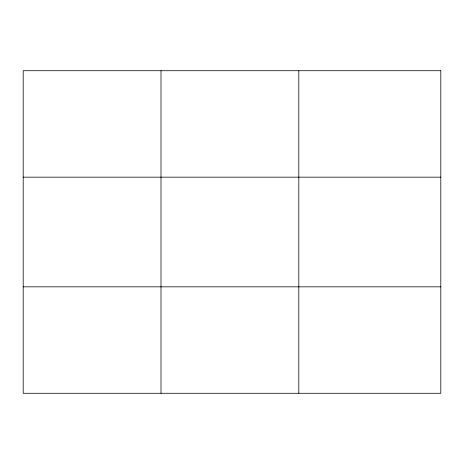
<?xml version="1.0" encoding="UTF-8"?>
<svg xmlns="http://www.w3.org/2000/svg" width="464" height="464" viewBox="0 0 464 464"><rect width="100%" height="100%" fill="white"/><g stroke="black" fill="none" stroke-linecap="round" stroke-linejoin="round"><path stroke-width="0.7" d="M161.008 393.275L161.008 70.725M298.816 393.275L298.816 70.725M23.2 177.167L440.8 177.167M23.2 286.833L440.8 286.833M440.8 70.725L440.8 393.275L23.2 393.275L23.2 70.725L440.8 70.725"/></g></svg>
